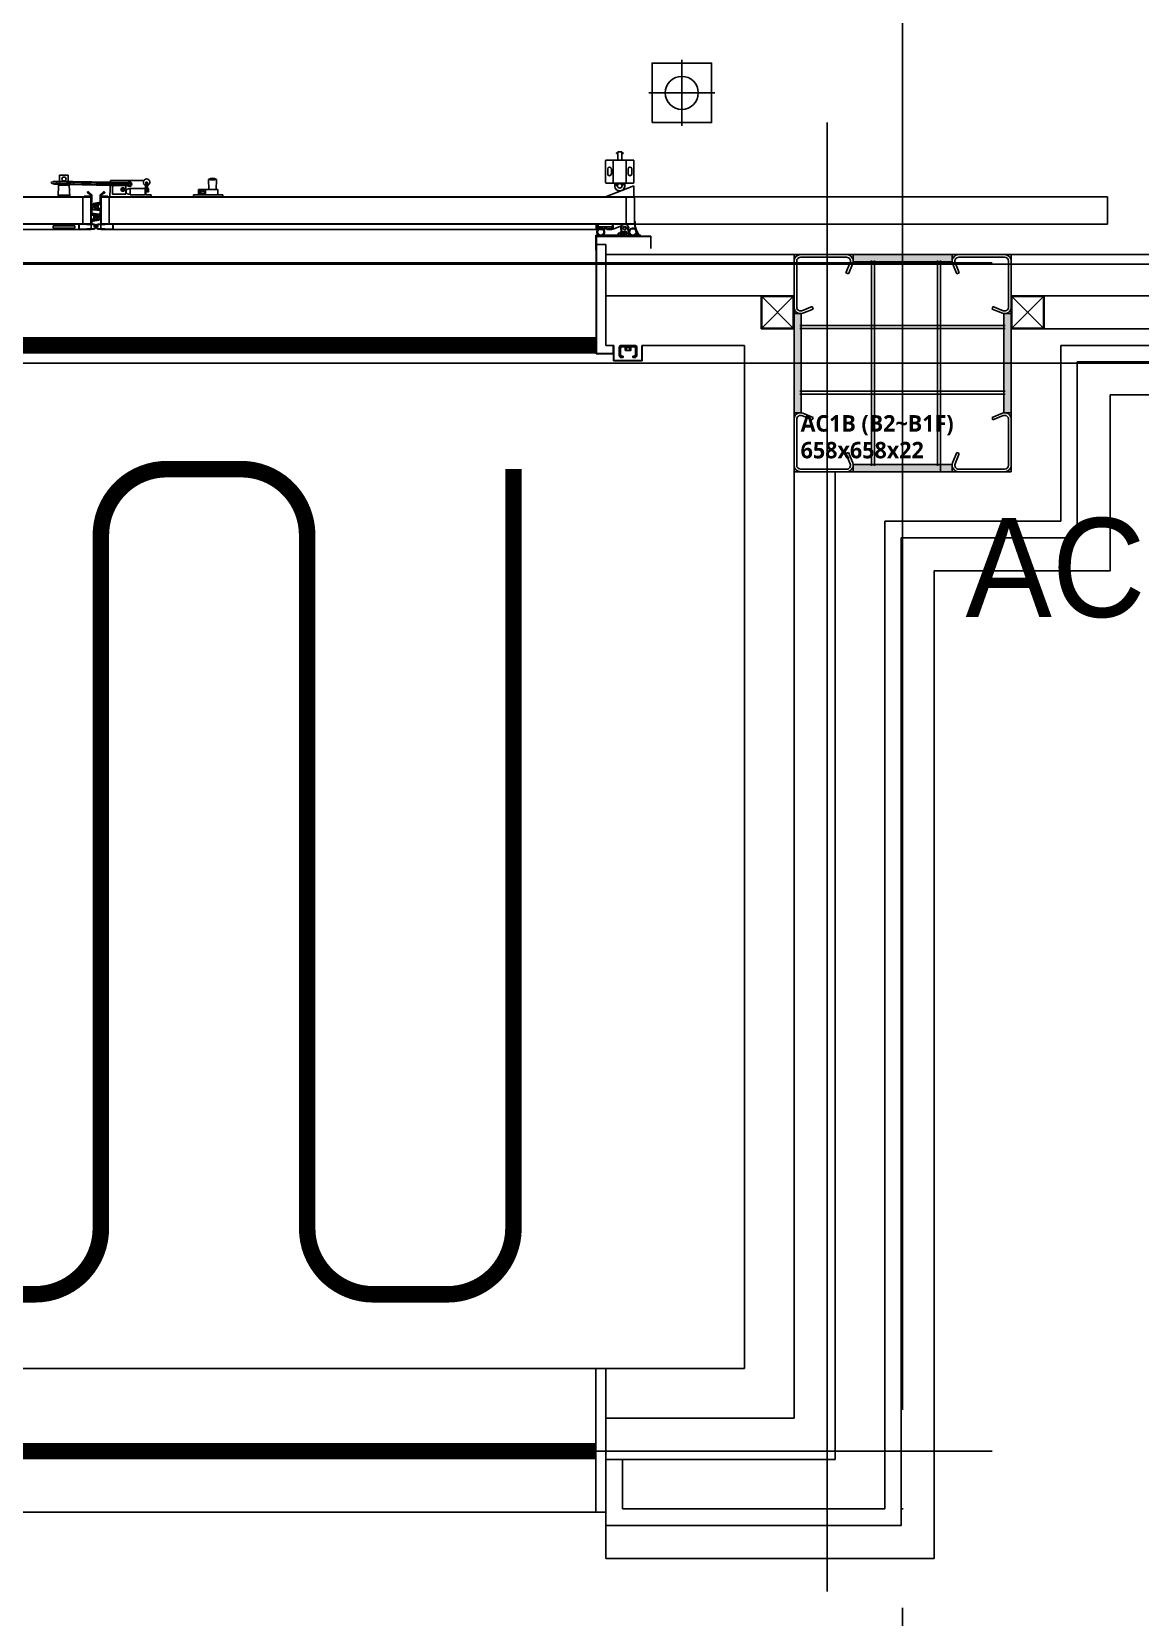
# Model space of a CAD drawing. Header units: millimetres. Extents: x -47382 to 204618, y -51045 to 127155.
# Drawn here: x 121361 to 124720, y 36572 to 41376 of the extents above; entities that cross this region are included whole.
import ezdxf
from ezdxf.enums import TextEntityAlignment as Align

# ---------------------------------------------------------------- set-up
doc = ezdxf.new("R2010")
doc.units = ezdxf.units.MM
doc.header["$LTSCALE"] = 300
doc.header["$MEASUREMENT"] = 0
doc.linetypes.add('CEN', pattern=[62, 60, -1, 0, -1])
doc.linetypes.add('HID', pattern=[2, 1.1, -0.9])
doc.layers.get('0').update_dxf_attribs({"linetype": 'CONTINUOUS'})
doc.layers.get('Defpoints').update_dxf_attribs({"color": 153, "linetype": 'CONTINUOUS'})
for name, color, linetype in [('A-CEN', 1, 'CEN'), ('A-DOOR-JAMB', 4, 'CONTINUOUS'), ('A-FLOR-FLIN-TYP2', 8, 'CONTINUOUS'), ('A-FLOR-GW', 6, 'CONTINUOUS'), ('A-FLOR-PANL', 6, 'CONTINUOUS'), ('A-ST-AXIS-CEN', 252, 'CEN'), ('A-ST-COL', 2, 'CONTINUOUS'), ('A-볼라드', 8, 'CONTINUOUS'), ('Bound', 9, 'CONTINUOUS'), ('HID', 7, 'HID'), ('XREF-PLAN$0$A-STEEL', 7, 'CONTINUOUS'), ('갈바륨 V-115', 141, 'CONTINUOUS'), ('방열도어', 75, 'CONTINUOUS'), ('저온단열', 160, 'CONTINUOUS'), ('충돌방지대 IN', 4, 'CONTINUOUS')]:
    doc.layers.add(name, color=color, linetype=linetype)
doc.layers.add('Defpoint', color=161, linetype='CONTINUOUS', plot=False)
doc.styles.add('SH_대대리576', font='NanumGothicBold.ttf')
doc.styles.add('돋움', font='')
doc.styles.get('돋움').set_extended_font_data('Dotum')

# ---------------------------------------------------------------- blocks, each defined once
blk = doc.blocks.new('전실1')
at = {"layer": 'A-CEN'}
for p, q in [((-6580, 4650, -103000), (-6580, 200, -103000)), ((-7080, 4225, -103000), (-1680, 4225, -103000)), ((-7080, 625, -103000), (-1680, 625, -103000))]:
    blk.add_line(p, q, dxfattribs=at)
at = {"layer": 'A-DOOR-JAMB'}
for p, q in [((-5910, 875, -103000), (-5910, 725, -103000)), ((-5910, 875, -103000), (-5880, 875, -103000)), ((-5880, 875, -103000), (-5880, 440, -103000)), ((-5910, 600, -103000), (-5910, 440, -103000)), ((-5910, 440, -103000), (-5880, 440, -103000))]:
    blk.add_line(p, q, dxfattribs=at)
at = {"layer": 'A-FLOR-FLIN-TYP2'}
for p, q in [((-2880, 875, -103000), (-5880, 875, -103000)), ((-2880, 440, -103000), (-5880, 440, -103000))]:
    blk.add_line(p, q, dxfattribs=at)
at = {"layer": 'A-FLOR-PANL'}
for p, q in [((-5910, 4250, -103000), (-6480, 4250, -103000)), ((-5910, 4250, -103000), (-5910, 4125, -103000)), ((-5910, 4125, -103000), (-6480, 4125, -103000)), ((-6605, 3592, -103000), (-6605, 600, -103000)), ((-6480, 3592, -103000), (-6480, 725, -103000)), ((-6480, 725, -103000), (-5910, 725, -103000)), ((-5910, 725, -103000), (-5910, 600, -103000)), ((-6605, 600, -103000), (-5910, 600, -103000))]:
    blk.add_line(p, q, dxfattribs=at)
at = {"layer": 'A-볼라드'}
for p, q in [((-6140, 4640, -103000), (-6140, 4840, -103000)), ((-6240, 4740, -103000), (-6040, 4740, -103000))]:
    blk.add_line(p, q, dxfattribs=at)
at = {"layer": 'A-볼라드', "elevation": -103000}
blk.add_lwpolyline([(-6050, 4650), (-6050, 4830), (-6230, 4830), (-6230, 4650)], close=True, dxfattribs=at)
at = {"layer": 'A-볼라드'}
blk.add_circle((-6140, 4740, -103000), 50, dxfattribs=at)
at = {"layer": 'HID', "const_width": 50, "elevation": -103000}
for points in [[(-2878.7, 3975), (-5880.7, 3975)], [(-2880, 625), (-5880, 625)]]:
    blk.add_lwpolyline(points, dxfattribs=at)
at = {"layer": '방열도어'}
for p, q in [((-5994.8, 4473.7, -103000), (-5994.8, 4534.8, -103000)), ((-5910.8, 4536.4, -103000), (-5993.2, 4536.4, -103000)), ((-5971.8, 4473.7, -103000), (-5971.8, 4536.4, -103000)), ((-5961.9, 4558.3, -103000), (-5961.9, 4555.9, -103000)), ((-5957.8, 4558.3, -103000), (-5961.9, 4558.3, -103000)), ((-5957.8, 4555.9, -103000), (-5961.9, 4555.9, -103000)), ((-5957.8, 4536.4, -103000), (-5957.8, 4561.1, -103000)), ((-5946.2, 4561.1, -103000), (-5957.8, 4561.1, -103000)), ((-5946.2, 4536.4, -103000), (-5946.2, 4561.1, -103000)), ((-5942.1, 4558.3, -103000), (-5946.2, 4558.3, -103000)), ((-5942.1, 4555.9, -103000), (-5946.2, 4555.9, -103000)), ((-5942.1, 4558.3, -103000), (-5942.1, 4555.9, -103000)), ((-5932.2, 4473.7, -103000), (-5932.2, 4536.4, -103000)), ((-5909.2, 4473.7, -103000), (-5909.2, 4534.8, -103000)), ((-5994.8, 4468.1, -103000), (-5994.8, 4473.7, -103000)), ((-5988.2, 4494, -103000), (-5988.2, 4509.6, -103000)), ((-5977.5, 4494, -103000), (-5977.5, 4509.6, -103000)), ((-5971.8, 4466.4, -103000), (-5971.8, 4473.7, -103000)), ((-5932.2, 4466.4, -103000), (-5932.2, 4473.7, -103000)), ((-5926.5, 4494, -103000), (-5926.5, 4509.6, -103000)), ((-5915.8, 4494, -103000), (-5915.8, 4509.6, -103000)), ((-5909.2, 4468.1, -103000), (-5909.2, 4473.7, -103000)), ((-4729.5, 4447.1, -103000), (-4730.3, 4477.5, -103000)), ((-4707.3, 4447.1, -103000), (-4706.4, 4477.5, -103000)), ((-4520.9, 4469.3, -103000), (-4516, 4469.3, -103000)), ((-4520.9, 4459.4, -103000), (-4520.9, 4469.3, -103000)), ((-4516, 4431.4, -103000), (-4516, 4469.3, -103000)), ((-4509.9, 4474.2, -103000), (-4409, 4474.2, -103000)), ((-4408.8, 4469.5, -103000), (-4461.7, 4468.5, -103000)), ((-4409, 4474.2, -103000), (-4407.3, 4424.8, -103000)), ((-4408.8, 4469.5, -103000), (-4238.1, 4472.7, -103000)), ((-4408.7, 4466.6, -103000), (-4231.9, 4469.9, -103000)), ((-4297, 4461.7, -103000), (-4297, 4471.6, -103000)), ((-4281.3, 4461.9, -103000), (-4281.3, 4490.7, -103000)), ((-4255, 4490.7, -103000), (-4281.3, 4490.7, -103000)), ((-4255, 4461.9, -103000), (-4255, 4490.7, -103000)), ((-4246.4, 4462.9, -103000), (-4246.4, 4472.7, -103000)), ((-4238.1, 4472.7, -103000), (-4235.7, 4469.9, -103000)), ((-7430, 4342.5, -103000), (-7430, 4424.8, -103000)), ((-7430, 4424.8, -103000), (-5996.8, 4424.8, -103000)), ((-4380.1, 4424.8, -103000), (-5996.8, 4424.8, -103000)), ((-5996.8, 4342.5, -103000), (-5996.8, 4424.8, -103000)), ((-4380.8, 4424.2, -103000), (-5996.8, 4424.2, -103000)), ((-5996.2, 4343.2, -103000), (-5996.2, 4424.8, -103000)), ((-5994.4, 4457.8, -103000), (-5908.7, 4424.8, -103000)), ((-5994.4, 4424.8, -103000), (-5994.4, 4457.8, -103000)), ((-5910.8, 4466.4, -103000), (-5993.2, 4466.4, -103000)), ((-5971.5, 4343.2, -103000), (-5971.5, 4424.2, -103000)), ((-5962.3, 4463.3, -103000), (-5962.3, 4466.4, -103000)), ((-5941.7, 4463.3, -103000), (-5941.7, 4466.4, -103000)), ((-4749.7, 4424.8, -103000), (-4749.7, 4430.6, -103000)), ((-4660.7, 4430.6, -103000), (-4749.7, 4430.6, -103000)), ((-4675.6, 4447.1, -103000), (-4734.8, 4447.1, -103000)), ((-4734.8, 4430.6, -103000), (-4734.8, 4447.1, -103000)), ((-4697, 4430.6, -103000), (-4697, 4446.2, -103000)), ((-4681.3, 4446.2, -103000), (-4697, 4446.2, -103000)), ((-4681.3, 4430.6, -103000), (-4681.3, 4446.2, -103000)), ((-4675.6, 4430.6, -103000), (-4675.6, 4447.1, -103000)), ((-4660.7, 4424.8, -103000), (-4660.7, 4430.6, -103000)), ((-4516, 4431.4, -103000), (-4532.5, 4431.4, -103000)), ((-4532.5, 4424.8, -103000), (-4532.5, 4431.4, -103000)), ((-4524.2, 4448.7, -103000), (-4524.2, 4449.5, -103000)), ((-4524.2, 4448.7, -103000), (-4524.2, 4447.1, -103000)), ((-4524.2, 4443, -103000), (-4524.2, 4447.1, -103000)), ((-4524.2, 4443, -103000), (-4524.2, 4441.3, -103000)), ((-4524.2, 4441.3, -103000), (-4524.2, 4440.5, -103000)), ((-4520.9, 4450.4, -103000), (-4523.4, 4450.4, -103000)), ((-4520.9, 4447.9, -103000), (-4523.4, 4447.9, -103000)), ((-4520.9, 4442.1, -103000), (-4523.4, 4442.1, -103000)), ((-4520.9, 4439.7, -103000), (-4523.4, 4439.7, -103000)), ((-4516, 4459.4, -103000), (-4520.9, 4459.4, -103000)), ((-4520.9, 4439.7, -103000), (-4520.9, 4459.4, -103000)), ((-4516, 4439.7, -103000), (-4520.9, 4439.7, -103000)), ((-4515.5, 4459.9, -103000), (-4516, 4431.4, -103000)), ((-4513.9, 4431.4, -103000), (-4513.9, 4450.4, -103000)), ((-4490.4, 4450.4, -103000), (-4513.9, 4450.4, -103000)), ((-4513.9, 4431.4, -103000), (-4468.6, 4431.4, -103000)), ((-4490.4, 4450.4, -103000), (-4468.6, 4450.4, -103000)), ((-4468.6, 4431.4, -103000), (-4468.6, 4450.4, -103000)), ((-4468.6, 4449.1, -103000), (-4462, 4449.1, -103000)), ((-4468.6, 4432.7, -103000), (-4462, 4432.7, -103000)), ((-4462, 4449.1, -103000), (-4457.1, 4444.2, -103000)), ((-4457.1, 4437.6, -103000), (-4462, 4432.7, -103000)), ((-4408.7, 4466.6, -103000), (-4461.7, 4465.6, -103000)), ((-4408.6, 4462.4, -103000), (-4461.7, 4461.4, -103000)), ((-4408.5, 4459.6, -103000), (-4461.7, 4458.6, -103000)), ((-4457.1, 4437.6, -103000), (-4457.1, 4444.2, -103000)), ((-4455.9, 4457.5, -103000), (-4455.9, 4458.8, -103000)), ((-4455.9, 4458.8, -103000), (-4418.9, 4458.8, -103000)), ((-4455.9, 4447.2, -103000), (-4455.9, 4457.5, -103000)), ((-4455.9, 4447.2, -103000), (-4455.9, 4433, -103000)), ((-4455.9, 4433, -103000), (-4414.8, 4433, -103000)), ((-4453, 4447.1, -103000), (-4449.9, 4452.4, -103000)), ((-4449.9, 4441.7, -103000), (-4453, 4447.1, -103000)), ((-4449.9, 4452.4, -103000), (-4443.8, 4452.4, -103000)), ((-4443.8, 4441.7, -103000), (-4449.9, 4441.7, -103000)), ((-4443.8, 4452.4, -103000), (-4440.7, 4447.1, -103000)), ((-4440.7, 4447.1, -103000), (-4443.8, 4441.7, -103000)), ((-4414.8, 4454.7, -103000), (-4414.8, 4433, -103000)), ((-4408.6, 4462.4, -103000), (-4231.9, 4465.7, -103000)), ((-4408.5, 4459.6, -103000), (-4238.1, 4462.9, -103000)), ((-4407.3, 4427.3, -103000), (-4407.3, 4424.8, -103000)), ((-4404.8, 4407, -103000), (-4404.8, 4424.2, -103000)), ((-4400.7, 4427.3, -103000), (-4381, 4427.3, -103000)), ((-4400.7, 4424.8, -103000), (-4400.7, 4427.3, -103000)), ((-4380.1, 4424.8, -103000), (-4400.7, 4424.8, -103000)), ((-4388.1, 4436.2, -103000), (-4390.6, 4436.4, -103000)), ((-4387.8, 4439.9, -103000), (-4390.2, 4440.1, -103000)), ((-4388.1, 4436.2, -103000), (-4379.9, 4429.3, -103000)), ((-4377.7, 4431.4, -103000), (-4387.8, 4439.9, -103000)), ((-4380.8, 4407, -103000), (-4380.8, 4424.2, -103000)), ((-4380.1, 4408.4, -103000), (-4380.1, 4424.8, -103000)), ((-4380.1, 4407, -103000), (-4380.1, 4424.8, -103000)), ((-4377.7, 4408.4, -103000), (-4377.7, 4431.4, -103000)), ((-4353, 4431.4, -103000), (-4342.9, 4439.9, -103000)), ((-4353, 4408.4, -103000), (-4353, 4431.4, -103000)), ((-4342.6, 4436.2, -103000), (-4350.8, 4429.3, -103000)), ((-4350.5, 4424.8, -103000), (-2763.2, 4424.8, -103000)), ((-4350.5, 4408.4, -103000), (-4350.5, 4424.8, -103000)), ((-4350.5, 4424.8, -103000), (-4329.9, 4424.8, -103000)), ((-4350.5, 4351.2, -103000), (-4350.5, 4424.8, -103000)), ((-4349.9, 4424.2, -103000), (-2763.2, 4424.2, -103000)), ((-4349.9, 4343.2, -103000), (-4349.9, 4424.2, -103000)), ((-4329.9, 4427.3, -103000), (-4349.7, 4427.3, -103000)), ((-4342.9, 4439.9, -103000), (-4340.4, 4440.1, -103000)), ((-4342.6, 4436.2, -103000), (-4340.1, 4436.4, -103000)), ((-4329.9, 4424.8, -103000), (-4329.9, 4427.3, -103000)), ((-4325.8, 4351.2, -103000), (-4325.8, 4424.2, -103000)), ((-4284.2, 4460.2, -103000), (-4285.5, 4424.8, -103000)), ((-4251.1, 4429.8, -103000), (-4285.3, 4429.8, -103000)), ((-4281.3, 4461.9, -103000), (-4284.2, 4460.2, -103000)), ((-4252.1, 4460.2, -103000), (-4284.2, 4460.2, -103000)), ((-4255, 4461.9, -103000), (-4281.3, 4461.9, -103000)), ((-4255, 4461.9, -103000), (-4252.1, 4460.2, -103000)), ((-4252.1, 4460.2, -103000), (-4250.9, 4424.8, -103000)), ((-4235.7, 4465.7, -103000), (-4238.1, 4462.9, -103000)), ((-4404.8, 4384.9, -103000), (-4404.8, 4407, -103000)), ((-4404.8, 4343.2, -103000), (-4404.8, 4384.9, -103000)), ((-4380.8, 4384.9, -103000), (-4380.8, 4407, -103000)), ((-4380.8, 4342.5, -103000), (-4380.8, 4384.9, -103000)), ((-4380.1, 4407.8, -103000), (-4380.1, 4413.6, -103000)), ((-4380.1, 4407.9, -103000), (-4380.1, 4413.6, -103000)), ((-4377.7, 4408.4, -103000), (-4380.1, 4408.4, -103000)), ((-4380.1, 4407.8, -103000), (-4380.1, 4407, -103000)), ((-4380.1, 4407, -103000), (-4357.1, 4403, -103000)), ((-4380.1, 4384.9, -103000), (-4380.1, 4407, -103000)), ((-4380.1, 4401.7, -103000), (-4371.9, 4401.7, -103000)), ((-4380.1, 4389.4, -103000), (-4371.9, 4389.4, -103000)), ((-4380.1, 4384.9, -103000), (-4357.1, 4387.4, -103000)), ((-4380.1, 4342.5, -103000), (-4380.1, 4384.9, -103000)), ((-4380.1, 4384.1, -103000), (-4380.1, 4384.9, -103000)), ((-4380.1, 4384.1, -103000), (-4380.1, 4383.4, -103000)), ((-4380.1, 4342.5, -103000), (-4378.5, 4383.5, -103000)), ((-4380.1, 4383.4, -103000), (-4378.5, 4383.4, -103000)), ((-4379.5, 4342.5, -103000), (-4377.8, 4383.5, -103000)), ((-4378.5, 4408.4, -103000), (-4356.8, 4404.7, -103000)), ((-4378.5, 4383.5, -103000), (-4356.8, 4385.7, -103000)), ((-4378.5, 4383.5, -103000), (-4377.8, 4383.5, -103000)), ((-4378.5, 4383.4, -103000), (-4378.5, 4383.5, -103000)), ((-4373.9, 4372.4, -103000), (-4374.3, 4372.2, -103000)), ((-4352.2, 4375.4, -103000), (-4373.9, 4372.4, -103000)), ((-4350.5, 4374.1, -103000), (-4373.5, 4370.7, -103000)), ((-4371.9, 4403.8, -103000), (-4366.2, 4403.8, -103000)), ((-4371.9, 4387.3, -103000), (-4371.9, 4403.8, -103000)), ((-4371.9, 4389.4, -103000), (-4371.9, 4401.7, -103000)), ((-4371.9, 4387.3, -103000), (-4366.2, 4387.3, -103000)), ((-4370.3, 4387.3, -103000), (-4370.3, 4403.8, -103000)), ((-4370.3, 4402.1, -103000), (-4366.2, 4402.1, -103000)), ((-4370.3, 4389, -103000), (-4366.2, 4389, -103000)), ((-4358.7, 4371.5, -103000), (-4364.5, 4371.5, -103000)), ((-4363.7, 4399.3, -103000), (-4363.7, 4399.7, -103000)), ((-4363.7, 4391.4, -103000), (-4363.7, 4391.8, -103000)), ((-4360.4, 4355, -103000), (-4360.4, 4371.5, -103000)), ((-4358.7, 4355, -103000), (-4358.7, 4371.5, -103000)), ((-4356.8, 4404.7, -103000), (-4356.3, 4404.5, -103000)), ((-4356.8, 4385.7, -103000), (-4356.4, 4385.9, -103000)), ((-4353.1, 4375.3, -103000), (-4351.2, 4408.4, -103000)), ((-4353, 4408.4, -103000), (-4350.5, 4408.4, -103000)), ((-4352.2, 4379.8, -103000), (-4350.5, 4408.4, -103000)), ((-4350.5, 4380.6, -103000), (-4352.2, 4380.6, -103000)), ((-4352.2, 4380.6, -103000), (-4352.2, 4375.4, -103000)), ((-4350.5, 4407.9, -103000), (-4350.5, 4413.6, -103000)), ((-4350.5, 4407.8, -103000), (-4350.5, 4413.6, -103000)), ((-4350.5, 4379.2, -103000), (-4350.5, 4385, -103000)), ((-4350.5, 4379.2, -103000), (-4350.5, 4378.4, -103000)), ((-4350.5, 4378.4, -103000), (-4350.5, 4377.6, -103000)), ((-7430, 4342.5, -103000), (-5998.5, 4342.5, -103000)), ((-5998.4, 4350.7, -103000), (-5998.4, 4342.5, -103000)), ((-5996.9, 4350.7, -103000), (-5998.4, 4350.7, -103000)), ((-5996.8, 4342.5, -103000), (-4535.5, 4342.5, -103000)), ((-5996.2, 4343.2, -103000), (-4535.5, 4343.2, -103000)), ((-5975.1, 4329.8, -103000), (-5980, 4315, -103000)), ((-5959.4, 4329.8, -103000), (-5954.5, 4315, -103000)), ((-5931.6, 4326.7, -103000), (-5959, 4338.3, -103000)), ((-5931.6, 4342.5, -103000), (-5931.6, 4329.9, -103000)), ((-5931.6, 4329.9, -103000), (-5931.6, 4326.7, -103000)), ((-5930, 4331.6, -103000), (-5930, 4342.5, -103000)), ((-5886.3, 4334.1, -103000), (-5930, 4334.1, -103000)), ((-5927.5, 4325.8, -103000), (-5912.7, 4325.8, -103000)), ((-5914.3, 4327.5, -103000), (-5925.9, 4327.5, -103000)), ((-5903.6, 4329.1, -103000), (-5914.3, 4329.1, -103000)), ((-5914.3, 4329.1, -103000), (-5914.3, 4327.5, -103000)), ((-5912.7, 4325.8, -103000), (-5912.7, 4327.5, -103000)), ((-5912.7, 4327.5, -103000), (-5905.3, 4327.5, -103000)), ((-5905.3, 4327.5, -103000), (-5905.3, 4325.8, -103000)), ((-5905.3, 4325.8, -103000), (-5887.2, 4325.8, -103000)), ((-5903.6, 4327.5, -103000), (-5903.6, 4329.1, -103000)), ((-5888.8, 4327.5, -103000), (-5903.6, 4327.5, -103000)), ((-5886.3, 4334, -103000), (-5888.8, 4334, -103000)), ((-5888.8, 4334, -103000), (-5888.8, 4327.5, -103000)), ((-5887.2, 4325.8, -103000), (-5887.2, 4332.4, -103000)), ((-5887.2, 4332.4, -103000), (-5883.9, 4332.4, -103000)), ((-5886.3, 4334, -103000), (-5886.3, 4342.5, -103000)), ((-5886, 4330.4, -103000), (-5886.2, 4327.3, -103000)), ((-5886.2, 4325.6, -103000), (-5886.2, 4327.3, -103000)), ((-5886.2, 4325.6, -103000), (-5880.6, 4325.6, -103000)), ((-5884.3, 4330.4, -103000), (-5886, 4330.4, -103000)), ((-5880.6, 4342.3, -103000), (-5885.3, 4342.3, -103000)), ((-5885.3, 4342.3, -103000), (-5885.3, 4339.8, -103000)), ((-5885.3, 4339.8, -103000), (-5884.1, 4339.8, -103000)), ((-5884.3, 4330.4, -103000), (-5884.1, 4327.3, -103000)), ((-5884.1, 4339.8, -103000), (-5884.1, 4340.7, -103000)), ((-5884.1, 4340.7, -103000), (-5882.1, 4340.7, -103000)), ((-5882.1, 4327.3, -103000), (-5884.1, 4327.3, -103000)), ((-5882.2, 4340.6, -103000), (-5883.9, 4340.6, -103000)), ((-5883.9, 4340.6, -103000), (-5883.9, 4336.5, -103000)), ((-5883.9, 4332.4, -103000), (-5883.9, 4327.5, -103000)), ((-5883.9, 4327.5, -103000), (-5882.2, 4327.5, -103000)), ((-5882.2, 4327.5, -103000), (-5882.2, 4340.6, -103000)), ((-5882.1, 4340.7, -103000), (-5882.1, 4327.3, -103000)), ((-5880.6, 4325.6, -103000), (-5880.6, 4342.3, -103000)), ((-5880.6, 4326, -103000), (-4707.3, 4326, -103000)), ((-4707.3, 4326, -103000), (-4417.2, 4326, -103000)), ((-4462, 4343.2, -103000), (-4539, 4343.2, -103000)), ((-4462, 4342.5, -103000), (-4539, 4342.5, -103000)), ((-4458.5, 4343.2, -103000), (-4535.5, 4343.2, -103000)), ((-4458.5, 4342.5, -103000), (-4535.5, 4342.5, -103000)), ((-4380.8, 4343.2, -103000), (-4462, 4343.2, -103000)), ((-4462, 4342.5, -103000), (-4454.5, 4342.5, -103000)), ((-4458.5, 4342.5, -103000), (-4451, 4342.5, -103000)), ((-4371.6, 4342.5, -103000), (-4454.5, 4342.5, -103000)), ((-4417.2, 4326, -103000), (-4417.2, 4342.5, -103000)), ((-4417.2, 4326, -103000), (-4380.1, 4326, -103000)), ((-4416.5, 4342.5, -103000), (-4416.5, 4326.7, -103000)), ((-4392.5, 4342.5, -103000), (-4416.5, 4342.5, -103000)), ((-4416.5, 4342.5, -103000), (-4416.5, 4326.7, -103000)), ((-4392.5, 4342.5, -103000), (-4416.5, 4342.5, -103000)), ((-4416.5, 4326.7, -103000), (-4416.5, 4342.5, -103000)), ((-4416.5, 4326.7, -103000), (-4392.5, 4326.7, -103000)), ((-4416.5, 4326.7, -103000), (-4392.5, 4326.7, -103000)), ((-4416.5, 4326.7, -103000), (-4380.1, 4326.7, -103000)), ((-4404.8, 4343.5, -103000), (-4404.5, 4343.2, -103000)), ((-4392.5, 4340.9, -103000), (-4392.5, 4342.5, -103000)), ((-4392.5, 4340.9, -103000), (-4392.5, 4342.5, -103000)), ((-4380.1, 4340.9, -103000), (-4392.5, 4340.9, -103000)), ((-4384.5, 4340.9, -103000), (-4392.5, 4340.9, -103000)), ((-4392.5, 4340.9, -103000), (-4373.2, 4340.9, -103000)), ((-4392.5, 4328.3, -103000), (-4380.1, 4328.3, -103000)), ((-4392.5, 4326.7, -103000), (-4392.5, 4328.3, -103000)), ((-4392.5, 4328.3, -103000), (-4384.5, 4328.3, -103000)), ((-4392.5, 4326.7, -103000), (-4392.5, 4328.3, -103000)), ((-4392.5, 4328.3, -103000), (-4373.2, 4328.3, -103000)), ((-4388.4, 4342.5, -103000), (-4380.8, 4342.5, -103000)), ((-4384.5, 4326.7, -103000), (-4382.1, 4326.7, -103000)), ((-4382.1, 4326.7, -103000), (-4371.6, 4326.7, -103000)), ((-4380.1, 4328.3, -103000), (-4380.1, 4340.9, -103000)), ((-4380.1, 4328.3, -103000), (-4380.1, 4340.9, -103000)), ((-4380.1, 4328.3, -103000), (-4380.1, 4340.9, -103000)), ((-4380.1, 4326.7, -103000), (-4380.1, 4326, -103000)), ((-4373.8, 4354.6, -103000), (-4374.3, 4354.7, -103000)), ((-4350.5, 4350.5, -103000), (-4373.8, 4354.6, -103000)), ((-4350.5, 4352.1, -103000), (-4373.6, 4356.2, -103000)), ((-4357.4, 4334.6, -103000), (-4373.2, 4334.6, -103000)), ((-4368.6, 4364.6, -103000), (-4369.9, 4363.2, -103000)), ((-4369.9, 4363.1, -103000), (-4368.7, 4361.9, -103000)), ((-4368, 4364.4, -103000), (-4369.8, 4362.6, -103000)), ((-4369.8, 4363.8, -103000), (-4368.1, 4362, -103000)), ((-4369.5, 4364.2, -103000), (-4367.7, 4362.3, -103000)), ((-4367.6, 4364.1, -103000), (-4369.5, 4362.2, -103000)), ((-4369.1, 4364.5, -103000), (-4367.4, 4362.8, -103000)), ((-4367.4, 4363.6, -103000), (-4369, 4362, -103000)), ((-4368.4, 4364.6, -103000), (-4367.3, 4363.4, -103000)), ((-4367.4, 4362.9, -103000), (-4368.2, 4362, -103000)), ((-4367, 4367, -103000), (-4367, 4367.4, -103000)), ((-4367, 4359.1, -103000), (-4367, 4359.5, -103000)), ((-4360.4, 4369.8, -103000), (-4364.5, 4369.8, -103000)), ((-4360.4, 4356.7, -103000), (-4364.5, 4356.7, -103000)), ((-4358.7, 4355, -103000), (-4364.5, 4355, -103000)), ((-4359.1, 4342.5, -103000), (-4350.5, 4342.5, -103000)), ((-4359.1, 4342.5, -103000), (-4350.5, 4342.5, -103000)), ((-4359.1, 4326.7, -103000), (-4349.9, 4326.7, -103000)), ((-4358.7, 4369.4, -103000), (-4350.5, 4369.4, -103000)), ((-4358.7, 4357.1, -103000), (-4350.5, 4357.1, -103000)), ((-4337.5, 4340.9, -103000), (-4357.4, 4340.9, -103000)), ((-4337.5, 4328.3, -103000), (-4357.4, 4328.3, -103000)), ((-4352.6, 4350.8, -103000), (-4351.2, 4342.5, -103000)), ((-4352.2, 4345.5, -103000), (-4352.2, 4350.7, -103000)), ((-4350.5, 4345.5, -103000), (-4352.2, 4345.5, -103000)), ((-4352.1, 4350.7, -103000), (-4350.5, 4342.5, -103000)), ((-4350.5, 4357.1, -103000), (-4350.5, 4369.4, -103000)), ((-4350.5, 4355.6, -103000), (-4350.5, 4356.5, -103000)), ((-4350.5, 4355.6, -103000), (-4350.5, 4349.9, -103000)), ((-4350.5, 4353.4, -103000), (-4350.5, 4342.5, -103000)), ((-2763.2, 4342.5, -103000), (-4350.5, 4342.5, -103000)), ((-4350.5, 4340.9, -103000), (-4350.5, 4328.3, -103000)), ((-4337.5, 4340.9, -103000), (-4350.5, 4340.9, -103000)), ((-4350.5, 4328.3, -103000), (-4350.5, 4340.9, -103000)), ((-4350.5, 4328.3, -103000), (-4337.5, 4328.3, -103000)), ((-4314.1, 4326.7, -103000), (-4350.5, 4326.7, -103000)), ((-4350.5, 4326.7, -103000), (-4350.5, 4326, -103000)), ((-4313.5, 4326, -103000), (-4350.5, 4326, -103000)), ((-2763.8, 4343.2, -103000), (-4349.9, 4343.2, -103000)), ((-4342.3, 4342.5, -103000), (-4349.9, 4342.5, -103000)), ((-4323, 4326.7, -103000), (-4341.4, 4326.7, -103000)), ((-4322.6, 4342.5, -103000), (-4340.4, 4342.5, -103000)), ((-4337.5, 4342.5, -103000), (-4337.5, 4340.9, -103000)), ((-4314.1, 4342.5, -103000), (-4337.5, 4342.5, -103000)), ((-4337.5, 4340.9, -103000), (-4337.5, 4342.5, -103000)), ((-4337.5, 4328.3, -103000), (-4337.5, 4326.7, -103000)), ((-4337.5, 4326.7, -103000), (-4337.5, 4328.3, -103000)), ((-4337.5, 4326.7, -103000), (-4314.1, 4326.7, -103000)), ((-4325.8, 4353.4, -103000), (-4325.8, 4343.2, -103000)), ((-4314.1, 4326.7, -103000), (-4314.1, 4342.5, -103000)), ((-4314.1, 4326.7, -103000), (-4314.1, 4342.5, -103000)), ((-4313.5, 4326, -103000), (-4313.5, 4342.5, -103000)), ((-4313.5, 4326, -103000), (-4064.6, 4326, -103000)), ((-4301.1, 4336.7, -103000), (-4301.1, 4330.2, -103000)), ((-4235.2, 4336.7, -103000), (-4301.1, 4336.7, -103000)), ((-4235.2, 4330.2, -103000), (-4301.1, 4330.2, -103000)), ((-4277.2, 4342.5, -103000), (-4278.1, 4336.7, -103000)), ((-4259.1, 4342.5, -103000), (-4258.3, 4336.7, -103000)), ((-4235.2, 4336.7, -103000), (-4235.2, 4330.2, -103000)), ((-6046.6, 4268, -103000), (-6046.6, 4305.7, -103000)), ((-6046.6, 4305.7, -103000), (-5880.7, 4305.7, -103000)), ((-6046, 4268, -103000), (-6046, 4305, -103000)), ((-6046, 4305, -103000), (-5881.3, 4305, -103000)), ((-6011.5, 4310.4, -103000), (-6014.6, 4305.7, -103000)), ((-6012, 4307.8, -103000), (-6009.4, 4307.8, -103000)), ((-6012, 4307.8, -103000), (-6009.4, 4307.8, -103000)), ((-6012, 4307.8, -103000), (-6012, 4305.7, -103000)), ((-6011.5, 4310.4, -103000), (-6008.7, 4310.4, -103000)), ((-6008.4, 4305.7, -103000), (-6009.8, 4306.3, -103000)), ((-6007.9, 4307.8, -103000), (-6001.9, 4307.8, -103000)), ((-6007.9, 4307.8, -103000), (-6001.9, 4307.8, -103000)), ((-6007.2, 4310.4, -103000), (-6002.5, 4310.4, -103000)), ((-6005.5, 4307.8, -103000), (-5997.2, 4307.8, -103000)), ((-6005.5, 4307.8, -103000), (-6005.5, 4305.7, -103000)), ((-6005.5, 4307.6, -103000), (-6001.9, 4307.6, -103000)), ((-6005.5, 4307.3, -103000), (-6001.9, 4307.3, -103000)), ((-6005.5, 4307.1, -103000), (-6001.9, 4307.1, -103000)), ((-6005.5, 4306.8, -103000), (-6001.9, 4306.8, -103000)), ((-6005.5, 4306.6, -103000), (-6001.9, 4306.6, -103000)), ((-6005.5, 4306.3, -103000), (-6001.9, 4306.3, -103000)), ((-6005.5, 4306.1, -103000), (-6001.9, 4306.1, -103000)), ((-6005.5, 4305.8, -103000), (-5971.7, 4305.8, -103000)), ((-6002.5, 4310.4, -103000), (-5997.9, 4307.8, -103000)), ((-6001.9, 4307.8, -103000), (-5997.9, 4307.8, -103000)), ((-6001.9, 4307.8, -103000), (-5971.7, 4307.8, -103000)), ((-6001.9, 4307.6, -103000), (-5971.7, 4307.5, -103000)), ((-6001.9, 4307.3, -103000), (-5971.7, 4307.3, -103000)), ((-6001.9, 4307.1, -103000), (-5971.7, 4307, -103000)), ((-6001.9, 4306.8, -103000), (-5971.7, 4306.8, -103000)), ((-6001.9, 4306.6, -103000), (-5971.7, 4306.5, -103000)), ((-6001.9, 4306.3, -103000), (-5971.7, 4306.3, -103000)), ((-6001.9, 4306.1, -103000), (-5971.7, 4306, -103000)), ((-5986.5, 4307.8, -103000), (-5971.7, 4307.8, -103000)), ((-5899.7, 4307.8, -103000), (-5986.4, 4307.8, -103000)), ((-5902.1, 4308.4, -103000), (-5983.9, 4308.4, -103000)), ((-5983.9, 4308.4, -103000), (-5983.9, 4307.8, -103000)), ((-5947.1, 4315, -103000), (-5980, 4315, -103000)), ((-5980, 4315, -103000), (-5980, 4308.4, -103000)), ((-5973.3, 4308.4, -103000), (-5973.3, 4309.7, -103000)), ((-5973.3, 4309.2, -103000), (-5953.5, 4309.2, -103000)), ((-5972.4, 4310.5, -103000), (-5954.3, 4310.5, -103000)), ((-5972, 4310.5, -103000), (-5972, 4318.7, -103000)), ((-5971.7, 4307.8, -103000), (-5971.7, 4305.7, -103000)), ((-5971.2, 4319.5, -103000), (-5955.6, 4319.5, -103000)), ((-5967.9, 4318.7, -103000), (-5967.9, 4310.5, -103000)), ((-5958.8, 4318.7, -103000), (-5958.8, 4310.5, -103000)), ((-5954.7, 4310.5, -103000), (-5954.7, 4318.7, -103000)), ((-5953.5, 4308.4, -103000), (-5953.5, 4309.7, -103000)), ((-5947.1, 4315, -103000), (-5947.1, 4308.4, -103000)), ((-5899.6, 4307.8, -103000), (-5914.4, 4307.8, -103000)), ((-5914.4, 4307.8, -103000), (-5914.4, 4305.7, -103000)), ((-5880.7, 4307.5, -103000), (-5914.4, 4307.5, -103000)), ((-5880.7, 4307.3, -103000), (-5914.4, 4307.3, -103000)), ((-5880.7, 4307, -103000), (-5914.4, 4307, -103000)), ((-5880.7, 4306.8, -103000), (-5914.4, 4306.8, -103000)), ((-5880.7, 4306.5, -103000), (-5914.4, 4306.5, -103000)), ((-5880.7, 4306.3, -103000), (-5914.4, 4306.3, -103000)), ((-5880.7, 4306, -103000), (-5914.4, 4306, -103000)), ((-5880.7, 4305.8, -103000), (-5914.4, 4305.8, -103000)), ((-5914.4, 4305.7, -103000), (-5880.7, 4305.7, -103000)), ((-5910, 4280.3, -103000), (-5881.3, 4280.3, -103000)), ((-5910, 3975, -103000), (-5910, 4280.3, -103000)), ((-5902.1, 4308.4, -103000), (-5902.1, 4307.8, -103000)), ((-5880.7, 4307.8, -103000), (-5888.9, 4307.8, -103000)), ((-5880, 4308.4, -103000), (-5887.9, 4308.4, -103000)), ((-5887.9, 4308.4, -103000), (-5887.9, 4307.8, -103000)), ((-5881.3, 3978.1, -103000), (-5881.3, 4305, -103000)), ((-5880.7, 4305.7, -103000), (-5880.7, 4307.8, -103000)), ((-5880.7, 3978.1, -103000), (-5880.7, 4305.7, -103000)), ((-5880, 4305.7, -103000), (-5880, 4308.4, -103000)), ((-5880, 4263.1, -103000), (-5880, 4305.7, -103000)), ((-5880, 4263.1, -103000), (-5880.7, 4263.1, -103000)), ((-6032.4, 3975, -103000), (-6032.4, 3974.2, -103000)), ((-6019.2, 3975, -103000), (-6032.4, 3975, -103000)), ((-6020, 3974.2, -103000), (-6032.4, 3974.2, -103000)), ((-6020, 3974.2, -103000), (-6020, 3927.8, -103000)), ((-6019.2, 3975, -103000), (-6019.2, 3927.8, -103000)), ((-6004, 3968.4, -103000), (-6004, 3944.5, -103000)), ((-5999.9, 3946.2, -103000), (-5999.9, 3966.8, -103000)), ((-5957.1, 3975, -103000), (-5997.4, 3975, -103000)), ((-5995.8, 3970.9, -103000), (-5958.7, 3970.9, -103000)), ((-5995.8, 3942.1, -103000), (-5991.6, 3942.1, -103000)), ((-5991.6, 3942.1, -103000), (-5991.6, 3937.9, -103000)), ((-5987.1, 3970.9, -103000), (-5987.1, 3969.6, -103000)), ((-5987.1, 3970.1, -103000), (-5967.4, 3970.1, -103000)), ((-5986.3, 3968.8, -103000), (-5968.2, 3968.8, -103000)), ((-5985.9, 3968.8, -103000), (-5985.9, 3960.6, -103000)), ((-5985.1, 3959.8, -103000), (-5969.4, 3959.8, -103000)), ((-5981.8, 3960.6, -103000), (-5981.8, 3968.8, -103000)), ((-5972.7, 3960.6, -103000), (-5972.7, 3968.8, -103000)), ((-5968.6, 3968.8, -103000), (-5968.6, 3960.6, -103000)), ((-5967.4, 3970.9, -103000), (-5967.4, 3969.6, -103000)), ((-5962.8, 3942.1, -103000), (-5958.7, 3942.1, -103000)), ((-5962.8, 3942.1, -103000), (-5962.8, 3937.9, -103000)), ((-5954.6, 3946.2, -103000), (-5954.6, 3966.8, -103000)), ((-5950.5, 3968.4, -103000), (-5950.5, 3944.5, -103000)), ((-5934.2, 3927.8, -103000), (-5934.2, 3975, -103000)), ((-5910, 3975, -103000), (-5934.2, 3975, -103000)), ((-5933.3, 3974.2, -103000), (-5921, 3974.2, -103000)), ((-5933.3, 3927.8, -103000), (-5933.3, 3974.2, -103000)), ((-5932.9, 3974.2, -103000), (-5932.9, 3949.6, -103000)), ((-5932.9, 3949.6, -103000), (-5880.7, 3949.6, -103000)), ((-5932.2, 3974.2, -103000), (-5932.2, 3950.3, -103000)), ((-5932.2, 3950.3, -103000), (-5881.3, 3950.3, -103000)), ((-5921, 3974.2, -103000), (-5921, 3975, -103000)), ((-5881.3, 3978.1, -103000), (-5881.3, 3950.3, -103000)), ((-5880.7, 3978.1, -103000), (-5880.7, 3949.6, -103000)), ((-6020, 3927.8, -103000), (-5933.3, 3927.8, -103000)), ((-6019.2, 3928.6, -103000), (-5934.2, 3928.6, -103000)), ((-5997.4, 3937.9, -103000), (-5991.6, 3937.9, -103000)), ((-5962.8, 3937.9, -103000), (-5957.1, 3937.9, -103000))]:
    blk.add_line(p, q, dxfattribs=at)
at = {"layer": '방열도어', "const_width": 50, "elevation": -103000}
blk.add_lwpolyline([(-5630, 3600), (-5630, 1300, 0.414214), (-5430, 1100), (-5205, 1100, 0.414214), (-5005, 1300), (-5005, 3400, -0.414214), (-4805, 3600), (-4580, 3600, -0.414214), (-4380, 3400), (-4380, 1300, 0.414214), (-4180, 1100), (-3955, 1100, 0.414214), (-3755, 1300), (-3755, 3400, -0.414214), (-3555, 3600), (-3330, 3600, -0.414214), (-3130, 3400), (-3130, 1100)], format="xyb", dxfattribs=at)
at = {"layer": '방열도어'}
for centre, radius in [((-4466.7, 4463.5, -103000), 5.35), ((-4268.2, 4478.8, -103000), 6.17), ((-5952, 4458.3, -103000), 7), ((-4689.1, 4438.4, -103000), 4.53), ((-4466.7, 4463.5, -103000), 3.29), ((-4446.8, 4447.1, -103000), 3.33), ((-4362, 4395.6, -103000), 2.47), ((-4362, 4395.6, -103000), 1.32), ((-5991.9, 4318.5, -103000), 9.88), ((-5967.4, 4329.8, -103000), 4.53), ((-5926.1, 4333.3, -103000), 0.823), ((-5919.7, 4333.3, -103000), 0.823), ((-5894.2, 4318.5, -103000), 9.88), ((-5899.5, 4333.3, -103000), 0.823), ((-5893.1, 4333.3, -103000), 0.823), ((-4368.6, 4363.2, -103000), 2.47), ((-4368.6, 4363.2, -103000), 1.32)]:
    blk.add_circle(centre, radius, dxfattribs=at)
for centre, radius, start, end in [((-5993.2, 4534.8, -103000), 1.65, 90, 180), ((-5910.8, 4534.8, -103000), 1.65, 0, 90), ((-5993.2, 4468.1, -103000), 1.65, 180, 270), ((-5982.9, 4509.6, -103000), 5.35, 0, 180), ((-5982.9, 4494, -103000), 5.35, 180, 0), ((-5921.1, 4509.6, -103000), 5.35, 0, 180), ((-5921.1, 4494, -103000), 5.35, 180, 0), ((-5910.8, 4468.1, -103000), 1.65, 270, 0), ((-4718.4, 4462.3, -103000), 19.4, 51.9488, 128.0512), ((-4718.4, 4525, -103000), 49, 255.8934, 284.1254), ((-4518.5, 4469.3, -103000), 9.88, 284.4775, 255.5225), ((-4466.7, 4463.5, -103000), 7, 44.9003, 315.0997), ((-4231.9, 4467.8, -103000), 2.06, 270, 90), ((-5952, 4458.3, -103000), 15.6, 148.6378, 31.3622), ((-5951.8, 4464.3, -103000), 10.5, 174.8057, 228.8504), ((-5952.2, 4464.3, -103000), 10.5, 311.1496, 5.1943), ((-4523.4, 4449.5, -103000), 0.823, 90, 180), ((-4523.4, 4448.7, -103000), 0.823, 180, 270), ((-4523.4, 4447.1, -103000), 0.823, 90, 180), ((-4523.4, 4443, -103000), 0.823, 180, 270), ((-4523.4, 4441.3, -103000), 0.823, 90, 180), ((-4523.4, 4440.5, -103000), 0.823, 180, 270), ((-4418.9, 4454.7, -103000), 4.12, 0, 90), ((-4390.1, 4438.2, -103000), 1.87, 94.23, 255.7465), ((-4381.4, 4428.8, -103000), 1.55, 284.5183, 19.265), ((-4349.3, 4428.8, -103000), 1.55, 160.735, 255.4817), ((-4340.6, 4438.2, -103000), 1.87, 284.2535, 85.77), ((-4369.2, 4363.5, -103000), 10.1, 120.36, 239.827), ((-4364.5, 4367.4, -103000), 4.12, 90, 180), ((-4366.2, 4399.7, -103000), 4.12, 0, 90), ((-4366.2, 4399.7, -103000), 2.47, 0, 90), ((-4362, 4395.6, -103000), 4.12, 113.5782, 246.4218), ((-4366.2, 4391.4, -103000), 4.12, 270, 0), ((-4366.2, 4391.4, -103000), 2.47, 270, 0), ((-4362, 4395.6, -103000), 4.12, 270, 90), ((-4362.5, 4395.2, -103000), 9.51, 304.5632, 55.6099), ((-4362.5, 4395.2, -103000), 11.2, 303.2417, 56.5827), ((-6046.9, 4343.6, -103000), 48.4, 329.3671, 358.655), ((-6046.9, 4343.9, -103000), 50, 328.9061, 358.4444), ((-5991.9, 4318.5, -103000), 11.5, 7.4362, 190.1103), ((-5967.4, 4329.8, -103000), 11.9, 327.5466, 213.8235), ((-5967.3, 4326.1, -103000), 8.66, 25.3289, 154.5724), ((-5927.5, 4329.9, -103000), 4.12, 180, 270), ((-5925.9, 4331.6, -103000), 4.12, 180, 270), ((-5894.2, 4318.5, -103000), 11.5, 349.8897, 172.5638), ((-5886.3, 4336.5, -103000), 2.47, 270, 0), ((-4369.2, 4363.5, -103000), 8.47, 120.755, 239.0583), ((-4373.2, 4334.6, -103000), 6.26, 270, 90), ((-4368.6, 4363.2, -103000), 4.12, 90, 270), ((-4373.5, 4334.6, -103000), 8.12, 283.265, 76.735), ((-4364.5, 4359.1, -103000), 4.12, 180, 270), ((-4364.5, 4367.4, -103000), 2.47, 90, 180), ((-4368.6, 4363.2, -103000), 4.12, 293.5782, 66.4218), ((-4364.5, 4359.1, -103000), 2.47, 180, 270), ((-4357.2, 4334.6, -103000), 8.12, 103.265, 256.735), ((-4357.4, 4334.6, -103000), 6.26, 90, 270), ((-5963.2, 4296.8, -103000), 47.5, 152.1452, 168.4581), ((-5962.9, 4296.7, -103000), 46.4, 152.5452, 168.7456), ((-5991.8, 4317.9, -103000), 11.5, 187.4362, 241.9393), ((-5991.8, 4317.9, -103000), 11.5, 298.0607, 10.1103), ((-5972.4, 4309.7, -103000), 0.823, 90, 180), ((-5971.2, 4318.7, -103000), 0.823, 90, 180), ((-5971.2, 4311.3, -103000), 0.823, 180, 270), ((-5968.7, 4318.7, -103000), 0.823, 0, 90), ((-5968.7, 4311.3, -103000), 0.823, 270, 0), ((-5967.1, 4318.7, -103000), 0.823, 90, 180), ((-5967.1, 4311.3, -103000), 0.823, 180, 270), ((-5959.7, 4318.7, -103000), 0.823, 0, 90), ((-5959.7, 4311.3, -103000), 0.823, 270, 0), ((-5958, 4318.7, -103000), 0.823, 90, 180), ((-5958, 4311.3, -103000), 0.823, 180, 270), ((-5955.6, 4318.7, -103000), 0.823, 0, 90), ((-5955.6, 4311.3, -103000), 0.823, 270, 0), ((-5954.3, 4309.7, -103000), 0.823, 0, 90), ((-5894.3, 4317.9, -103000), 11.5, 169.8897, 241.9393), ((-5894.3, 4317.9, -103000), 11.5, 298.0607, 352.5638), ((-5997.4, 3968.4, -103000), 6.59, 90, 180), ((-5997.4, 3944.5, -103000), 6.59, 180, 270), ((-5995.8, 3966.8, -103000), 4.12, 90, 180), ((-5995.8, 3946.2, -103000), 4.12, 180, 270), ((-5986.3, 3969.6, -103000), 0.823, 180, 270), ((-5985.1, 3968, -103000), 0.823, 90, 180), ((-5985.1, 3960.6, -103000), 0.823, 180, 270), ((-5982.6, 3968, -103000), 0.823, 0, 90), ((-5982.6, 3960.6, -103000), 0.823, 270, 0), ((-5980.9, 3968, -103000), 0.823, 90, 180), ((-5980.9, 3960.6, -103000), 0.823, 180, 270), ((-5973.5, 3968, -103000), 0.823, 0, 90), ((-5973.5, 3960.6, -103000), 0.823, 270, 0), ((-5971.9, 3968, -103000), 0.823, 90, 180), ((-5971.9, 3960.6, -103000), 0.823, 180, 270), ((-5969.4, 3968, -103000), 0.823, 0, 90), ((-5969.4, 3960.6, -103000), 0.823, 270, 0), ((-5968.2, 3969.6, -103000), 0.823, 270, 0), ((-5958.7, 3966.8, -103000), 4.12, 0, 90), ((-5958.7, 3946.2, -103000), 4.12, 270, 0), ((-5957.1, 3968.4, -103000), 6.59, 0, 90), ((-5957.1, 3944.5, -103000), 6.59, 270, 0)]:
    blk.add_arc(centre, radius, start, end, dxfattribs=at)
at = {"layer": '충돌방지대 IN'}
for p, q in [((-6330, 3975, -103000), (-6330, 875, -103000)), ((-6032.4, 3975, -103000), (-6330, 3975, -103000)), ((-6330, 875, -103000), (-5910, 875, -103000))]:
    blk.add_line(p, q, dxfattribs=at)
blk = doc.blocks.new('XREF-PLAN$0$각-100X100')
at = {"layer": 'XREF-PLAN$0$A-STEEL', "color": 1}
for p, q in [((-47.7, -47.7), (47.7, 47.7)), ((-47.7, 47.7), (47.7, -47.7))]:
    blk.add_line(p, q, dxfattribs=at)
at = {"layer": 'XREF-PLAN$0$A-STEEL'}
blk.add_lwpolyline([(-50, -50), (50, -50), (50, 50), (-50, 50)], close=True, dxfattribs=at)
at = {"layer": 'XREF-PLAN$0$A-STEEL', "color": 8}
blk.add_lwpolyline([(-47.7, -47.7), (47.7, -47.7), (47.7, 47.7), (-47.7, 47.7)], close=True, dxfattribs=at)
blk = doc.blocks.new('AC1B(b2~b1f)')
for points in [[(179, 658), (479, 658), (479, 636), (179, 636)], [(0, 479), (0, 179), (22, 179), (22, 479)], [(658, 179), (658, 479), (636, 479), (636, 179)], [(179, 0), (479, 0), (479, 22), (179, 22)]]:
    blk.add_hatch(color=9).paths.add_polyline_path(points)
for p, q in [((234.8, 640), (234.8, 18)), ((243.8, 640), (243.8, 18)), ((434.5, 640), (434.5, 18)), ((443.5, 640), (443.5, 0)), ((18, 443.5), (640, 443.5)), ((18, 434.5), (640, 434.5)), ((18, 243.8), (640, 243.8)), ((18, 234.8), (640, 234.8))]:
    blk.add_line(p, q)
at = {"color": 8, "linetype": 'Continuous'}
for points in [[(179, 658), (479, 658), (479, 636), (179, 636)], [(0, 479), (0, 179), (22, 179), (22, 479)], [(658, 179), (658, 479), (636, 479), (636, 179)], [(179, 0), (479, 0), (479, 22), (179, 22)]]:
    blk.add_lwpolyline(points, close=True, dxfattribs=at)
at = {"layer": 'A-ST-COL'}
for p, q in [((0, 638), (0, 499)), ((8, 638), (8, 499)), ((20, 658), (159, 658)), ((20, 650), (159, 650)), ((170.3, 633.9), (157.4, 602.7)), ((177.8, 631.2), (164.9, 600)), ((480.2, 631.2), (493.1, 600)), ((487.7, 633.9), (500.6, 602.7)), ((638, 658), (499, 658)), ((638, 650), (499, 650)), ((650, 638), (650, 499)), ((658, 638), (658, 499)), ((164.9, 600), (157.4, 602.7)), ((493.1, 600), (500.6, 602.7)), ((24.1, 487.7), (55.3, 500.6)), ((26.8, 480.2), (58, 493.1)), ((58, 493.1), (55.3, 500.6)), ((600, 493.1), (602.7, 500.6)), ((631.2, 480.2), (600, 493.1)), ((633.9, 487.7), (602.7, 500.6)), ((0, 20), (0, 159)), ((8, 20), (8, 159)), ((24.1, 170.3), (55.3, 157.4)), ((26.8, 177.8), (58, 164.9)), ((58, 164.9), (55.3, 157.4)), ((631.2, 177.8), (600, 164.9)), ((600, 164.9), (602.7, 157.4)), ((633.9, 170.3), (602.7, 157.4)), ((650, 20), (650, 159)), ((658, 20), (658, 159)), ((164.9, 58), (157.4, 55.3)), ((170.3, 24.1), (157.4, 55.3)), ((177.8, 26.8), (164.9, 58)), ((480.2, 26.8), (493.1, 58)), ((487.7, 24.1), (500.6, 55.3)), ((493.1, 58), (500.6, 55.3)), ((20, 8), (159, 8)), ((20, 0), (159, 0)), ((638, 8), (499, 8)), ((638, 0), (499, 0))]:
    blk.add_line(p, q, dxfattribs=at)
for centre, radius, start, end in [((20, 638), 20, 90, 180), ((20, 638), 12, 90, 180), ((159, 638), 20, 340, 90), ((159, 638), 12, 340, 90), ((499, 638), 20, 90, 200), ((499, 638), 12, 90, 200), ((638, 638), 20, 0, 90), ((638, 638), 12, 0, 90), ((20, 499), 20, 180, 290), ((20, 499), 12, 180, 290), ((638, 499), 20, 250, 0), ((638, 499), 12, 250, 0), ((20, 159), 20, 70, 180), ((20, 159), 12, 70, 180), ((638, 159), 20, 0, 110), ((638, 159), 12, 0, 110), ((20, 20), 20, 180, 270), ((20, 20), 12, 180, 270), ((159, 20), 20, 270, 20), ((159, 20), 12, 270, 20), ((499, 20), 20, 160, 270), ((499, 20), 12, 160, 270), ((638, 20), 20, 270, 0), ((638, 20), 12, 270, 0)]:
    blk.add_arc(centre, radius, start, end, dxfattribs=at)
at = {"layer": 'Bound', "color": 9, "linetype": 'Continuous'}
for p, q in [((658, 658), (0, 658)), ((0, 658), (0, 0)), ((658, 0), (658, 658)), ((0, 0), (658, 0))]:
    blk.add_line(p, q, dxfattribs=at)
at = {"layer": 'Defpoint'}
for p, q in [((329, 658), (329, 0)), ((0, 329), (658, 329))]:
    blk.add_line(p, q, dxfattribs=at)
at = {"layer": 'Defpoint', "linetype": 'Continuous', "style": 'SH_대대리576'}
for s, p in [('AC1B (B2~B1F)', (19.9, 146.6)), ('658x658x22', (19.9, 65.6))]:
    blk.add_text(s, height=50, dxfattribs=at).set_placement(p, align=Align.MIDDLE_LEFT)
blk = doc.blocks.new('ACT 지하2층구조평면도')
blk.add_blockref('AC1B(b2~b1f)', (171052.8, 91087.3))

msp = doc.modelspace()

# ---------------------------------------------------------------- linework, layer by layer
at = {"layer": 'A-CEN'}
msp.add_line((35400, 40671.4), (135400, 40671.4), dxfattribs=at)
at = {"layer": 'A-FLOR-FLIN-TYP2'}
msp.add_line((124429, 40475.4), (134300, 40475.4), dxfattribs=at)
at = {"layer": 'A-FLOR-GW'}
for p, q in [((124329, 40700.4), (134300, 40700.4)), ((124329, 40575.4), (134300, 40575.4))]:
    msp.add_line(p, q, dxfattribs=at)
at = {"layer": 'A-ST-AXIS-CEN'}
for p, q in [((124000, 0), (124000, 99371.4)), ((0, 40371.4), (142000, 40371.4))]:
    msp.add_line(p, q, dxfattribs=at)
at = {"layer": '갈바륨 V-115'}
for p, q in [((124529, 40375.4), (134050, 40375.4)), ((123101, 37050.4), (123101, 36850.4))]:
    msp.add_line(p, q, dxfattribs=at)
msp.add_lwpolyline([(124529, 40375.4), (124529, 39842.4), (123996, 39842.4), (123996, 36850.4), (123101, 36850.4)], dxfattribs=at)
at = {"layer": '저온단열'}
for p, q in [((134100, 40425.4), (124479, 40425.4)), ((124479, 40425.4), (124479, 39892.4)), ((124479, 39892.4), (123946, 39892.4)), ((123946, 39892.4), (123946, 36900.4)), ((123151, 37050.4), (123151, 36900.4)), ((123946, 36900.4), (123151, 36900.4))]:
    msp.add_line(p, q, dxfattribs=at)
at = {"layer": '충돌방지대 IN'}
for p, q in [((124629, 40275.4), (133950, 40275.4)), ((123101, 36850.4), (123101, 36750.4))]:
    msp.add_line(p, q, dxfattribs=at)
msp.add_lwpolyline([(124629, 40275.4), (124629, 39742.4), (124096, 39742.4), (124096, 36750.4), (123101, 36750.4)], dxfattribs=at)

# ---------------------------------------------------------------- block references
msp.add_blockref('ACT 지하2층구조평면도', (-47381.8, -51044.9))
at = {"xscale": -1}
msp.add_blockref('전실1', (117191, 36450.4), dxfattribs=at)
at = {"ltscale": 5}
for p in [(123621, 40525.4), (124379, 40525.4)]:
    msp.add_blockref('XREF-PLAN$0$각-100X100', p, dxfattribs=at)

# ---------------------------------------------------------------- texts
at = {"layer": 'Defpoints', "linetype": 'Continuous', "style": '돋움'}
msp.add_text('AC1B(658x658x22)', height=300, dxfattribs=at).set_placement((125903, 39512.3), align=Align.BOTTOM_CENTER)

doc.saveas('drawing.dxf')
